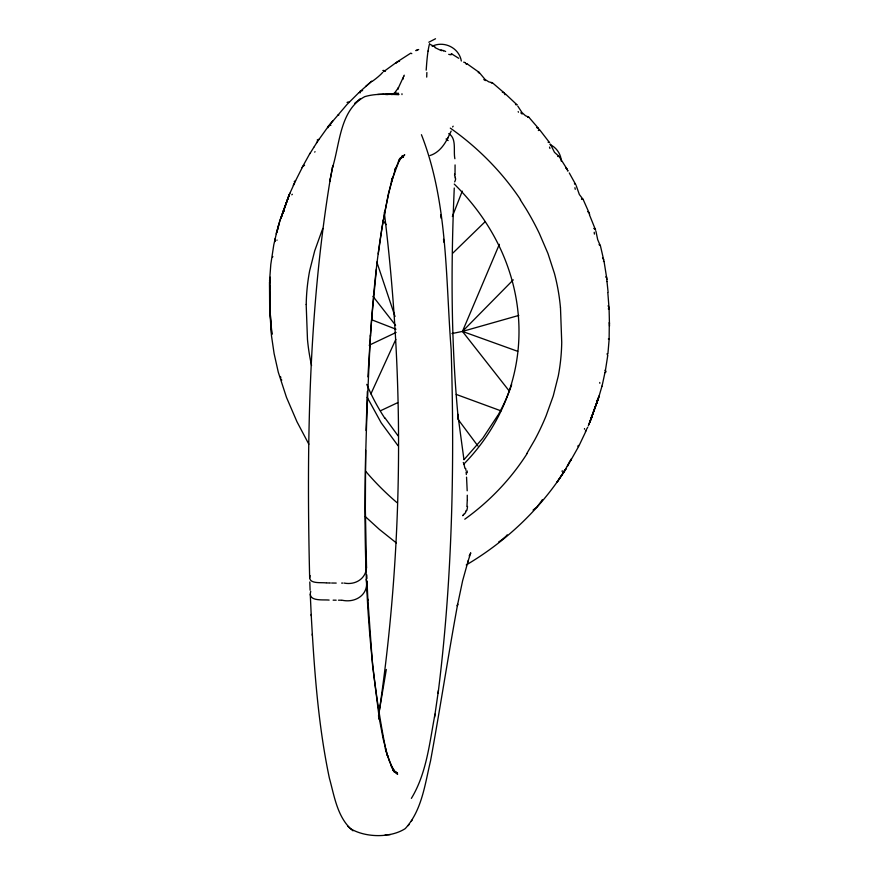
<?xml version="1.0" encoding="UTF-8"?>
<svg xmlns="http://www.w3.org/2000/svg" width="879" height="879" viewBox="0 0 879 879"><rect width="100%" height="100%" fill="white"/><g stroke="black" fill="none" stroke-linecap="round" stroke-linejoin="round"><path stroke-width="1.32" d="M608.345 338.997L609.125 339.415L609.29 323.538M365.642 450.29L365.345 509.194L366.521 567.394C365.939 578.931 355.105 585.282 344.161 583.063M271.171 325.746L272.072 334.119M306.178 304.486L307.474 339.415A224.859 209.213 20.4 0 0 311.562 365.466M467.265 499.854L467.276 495.207M609.103 309.364L609.07 308.518M310.737 591.369C307.529 601.906 323.065 599.412 329.131 600.082M467.254 500.47L466.936 506.458M366.06 430.512L367.367 391.419M310.078 575.547C307.408 584.403 320.934 582.195 325.911 582.898M366.521 567.394L365.884 565.065M455.036 174.394L455.069 164.933M609.147 339.261L607.905 353.907M454.267 188.018C450.905 264.711 450.861 341.722 458.223 418.195L457.805 414.251L463.958 459.695M367.927 376.893C371.872 310.188 375.838 242.835 392.463 177.877L391.408 181.437L398.714 161.78L402.483 155.715L400.78 158.374L404.758 154.792L402.307 156.693M454.97 175.822L454.893 176.987M370.477 335.086C363.587 473.429 358.357 615.739 386.331 752.149L385.354 748.545L389.177 760.621L393.166 769.543L391.551 766.884L395.561 772.421L393.166 770.476L397.231 772.872L393.627 771.454M426.183 70.166L426.689 63.343A54.048 7.153 -89.4 0 1 427.798 52.762L428.084 50.982M370.389 336.327L371.806 317.198M604.961 372.564L602.445 384.299M269.534 281.214L270.809 264.348L273.776 244.856L276.61 232.485M371.696 318.605L376.432 269.007M596.819 402.318L596.665 403.197L599.038 396.022L590.303 420.953M438.017 693.366L438.445 690.444C452.476 577.503 454.674 463.343 451.158 349.688C445.554 278.05 448.059 202.544 421.437 134.696M607.543 356.83L607.587 355.907M378.256 253.888L382.156 226.606L388.496 193.325L395.726 167.702L395.132 169.504L399.275 160.187L398.374 161.461L400.824 158.121M411.372 798.385C426.733 773.135 429.534 742.601 435.006 714.144M434.545 717.374L438.445 690.444M605.082 372.641L607.51 356.984M386.31 669.479L378.552 715.407M591.106 418.041L590.666 419.854M378.519 716.198C403.461 549.76 404.823 379.278 384.277 212.322M578.228 445.796L577.975 446.62M270.282 277.204L269.633 284.928L270.271 288.894M330.273 179.074C308.617 310.694 306.441 444.785 309.661 577.866M332.405 167.922C339.953 144.079 339.777 109.908 364.741 96.657C375.827 93.35 387.562 94.273 398.978 94.514L388.99 94.317L392.528 94.328L389.562 94.251M275.127 238.605L275.149 241.527M402.857 79.363L403.252 77.737M602.401 384.497L601.752 386.562M570.196 460.508L565.197 469.935M276.226 233.935L279.918 220.585L289.235 194.655L294.74 182.667M276.489 232.781L279.918 220.585L289.817 193.281M276.687 232.188L278.401 227.54M601.95 386.233L598.511 398.022L588.348 425.821M468.188 560.791L462.618 580.766L457.3 606.027L457.684 604.082C448.07 656.294 440.104 708.804 430.512 761.016C424.953 784.101 421.953 810.383 405.263 828.6C390.573 838.159 365.51 837.709 350.622 828.732M283.39 211.037L283.84 210.125M272.578 257.118L272.831 256.514M466.167 510.413L465.65 511.743M467.617 562.571L470.683 553.012M589.743 422.403L598.511 398.022L588.996 424.293M470.694 553.056L469.177 555.891M590.205 421.228L589.875 422.096M483.824 79.56L485.428 80.582M520.775 112.842L522.159 114.05M403.637 76.572L404.252 75.187M452.366 216.509L462.277 191.128M289.235 194.655L289.015 195.995M499.36 244.296L462.453 331.416L451.982 333.559M587.721 427.271L585.392 431.347M403.725 76.341L397.747 89.24L398.484 87.691L393.517 94.405L395.946 92.383L391.616 94.569L398.572 93.361L387.221 94.405M542.321 499.657L541.958 500.415M370.905 393.902L395.825 339.382M586.403 430.194L578.854 446.071L567.384 466.419M430.029 155.517C438.445 152.902 444.214 145.398 447.916 137.739M293.278 185.315L302.651 166.724M447.169 139.289L451.169 131.103M313.88 147.254L309.891 153.627M302.09 167.592L309.99 153.276M541.849 500.601L536.871 507.095L533.07 510.073M497.613 415.701L482.769 438.258L464.145 459.53M314.045 146.98L317.55 141.431M526.884 453.432L534.707 439.95A294.289 273.819 20.4 0 0 546.068 415.899L553.243 395.946L558.264 376.069A224.859 209.213 20.4 0 0 561.725 342.305L560.472 307.375M566.318 468.243L557.033 482.175L565.351 469.716M565.955 468.793C541.145 508.293 506.359 541.277 466.244 564.955M565.054 470.155L562.615 472.704M453.179 126.191L452.597 126.961M316.473 142.947L328.23 126.51M408.252 825.634L409.164 824.326M411.185 821.425L412.086 820.14M332.8 120.83L327.735 127.092L347.051 104.425L358.995 92.526M507.238 534.806L506.7 535.454M450.938 54.399L451.366 53.696L458.728 58.289M464.486 513.589L463.453 514.578M466.299 64.376L466.881 63.673L479.165 72.386L485.186 79.571L488.878 81.89L492.339 82.703L504.074 92.789M506.502 535.663L505.93 536.289M464.606 463.288C486.801 440.357 503.623 412.086 512.182 381.288A211.872 197.138 20.4 0 0 507.93 267.238C496.954 235.77 477.956 207.389 454.245 184.074M513.259 279.852L462.453 331.416L509.062 390.781M505.568 536.651L500.59 540.772M452.707 253.218L485.197 221.651M359.566 91.987L371.575 81.329M303.156 166.164L304.584 165.274M382.574 72.507C380.025 75.616 374.014 80.176 372.224 81.329M478.242 72.496L478.879 72.21M365.598 86.516L371.652 81.329M354.698 103.337L357.116 101.327M357.687 100.81L360.126 98.789M328.779 125.994L330.043 125.301M396.912 62.09L396.055 62.739M383.53 71.726L395.715 62.892M504.953 94.69L505.722 94.196L516.929 104.766M397.088 61.959L410.779 53.136L411.811 53.674M360.533 91.152L362.62 90.537M500.25 540.992L498.832 541.728M397.451 61.717L399.549 61.321M463.662 62.167L464.958 62.486M538.333 130.531L539.783 129.96L549.551 142.607L548.1 142.244M491.361 83.065L492.317 82.703M418.69 49.499L416.503 50.575M515.501 104.656L516.577 104.502A8.801 2.461 -83.1 0 1 516.698 104.656L516.841 104.689M369.158 345.227L396.11 332.449M380.497 410.768L397.638 402.692M502.327 92.328L503.942 92.592M400.934 157.989L403.582 156.825L399.956 158.22M527.664 117.346L528.686 117.127L525.455 115.698L522.027 112.589L517.775 106.084M518.808 315.429L462.453 331.416L517.687 351.314M330.196 125.257L330.933 125.17M536.651 127.576L538.442 128.378M283.741 211.378L284.313 211.268M557.704 156.462L559.154 156.528L567.065 169.153M385.562 94.525L390.54 94.02M395.803 62.87L396.506 62.98M466.628 63.717L466.694 63.706A4.791 0.582 23 0 1 466.661 63.804M567.427 170.856L568.098 170.9M327.658 127.576L328.317 127.565M359.159 92.526L360.434 92.734M393.649 93.712L395.715 93.581M385.156 834.907L387.221 834.764M388.276 834.687L390.342 834.556M387.551 94.372L389.617 94.24L386.639 94.46L391.979 94.317M383.112 94.284L377.684 94.46M383.024 94.317L386.024 94.24M337.997 114.951L338.865 114.984M342.821 583.074L341.645 583.085M341.975 600.203C356.347 603.401 369.411 593.743 366.169 579.228M341.338 600.203L338.481 600.203M336.207 583.074L331.614 583.019M336.174 600.192L333.13 600.159M330.372 582.997L329.592 582.986M328.856 582.975L326.516 582.92M581.469 199.017L582.799 199.225M574.426 183.722L575.196 183.964M385.452 71.177L384.892 71.144A8.636 3.934 -88 0 0 384.42 71.1M593.732 228.43L594.907 228.914A8.878 3.802 -60.6 0 1 595.05 229.331M565.647 168.01L566.933 168.911M589.369 214.619L595.61 230.089M559.132 156.495L554.495 152.331L550.353 144.079M599.028 244.67L599.83 244.999A8.614 0.582 17.5 0 1 599.566 244.955M587.666 211.531L589.128 212.971M456.245 394.429L501.14 410.911M371.718 319.791L395.957 329.218M603.444 261.228L603.994 261.535M393.968 771.619L397.572 773.124L395.165 772.114M466.09 63.64L465.2 62.816M443.499 50.883L441.06 49.751M505.183 94.13L504.326 93.174M434.94 46.785L429.71 44.137M448.751 133.608C456.926 138.508 453.201 150.836 454.882 158.725M583.052 199.357L579.349 194.49L576.283 185.865M608.279 308.87L608.938 309.342M600.038 245.12L597.698 239.648L595.907 231.155M602.544 258.041L603.664 259.602M446.049 139.003L448.147 140.563M396.308 542.903L379.343 529.378L365.29 516.577M607.828 292.685L609.092 308.804M311.188 614.443C314.242 669.205 318.055 724.23 329.35 778.014C334.141 795.198 336.91 815.086 350.051 828.216M347.688 826.15L353.006 830.82M608.081 305.793L608.927 307.408M539.234 129.729L538.563 128.609M528.762 117.127L538.3 128.158M382.75 220.409L386.244 224.617M398.044 445.741L381.211 422.854L367.224 397.352M398.055 435.819L385.002 417.954M372.993 296.355L395.605 325.34M457.563 418.69L477.912 445.972M395.056 771.982L391.067 765.334L391.77 766.895L387.079 754.281L387.617 756.105L383.189 738.997L379.124 717.714L379.453 719.67L372.586 665.48L367.829 599.115M567.724 170.625L567.153 169.35M520.313 199.819L526.136 209.026A294.289 273.819 20.4 0 1 539.299 233.364L547.958 253.493L554.462 273.501A224.859 209.213 20.4 0 1 560.428 307.375M607.048 353.754L607.521 355.116M569.262 172.921L575.921 184.931M308.848 444.214L296.948 421.711L286.488 397.396L278.302 372.267L274.105 353.578L271.49 335.811L269.677 308.958L269.501 282.115M583.129 199.401L589.007 212.685M589.655 214.52L589.205 213.179M281.741 380.244L281.346 379.278M596.588 400.395L596.83 401.538M376.816 262.041L395.023 316.451M606.543 277.006L607.004 281.533M280.84 377.783L280.5 376.553M608.103 292.147L607.015 281.807M600.434 245.845L604.005 261.272M604.093 261.612L606.928 279.522M465.65 468.386L465.914 470.276M443.521 239.297L443.873 242.186M440.632 214.948L441.016 218.146M466.101 471.957L466.342 474.572M466.551 477.132L467.188 490.79M271.666 334.317L269.853 307.375L269.644 285.796M271.204 328.021L269.853 307.375L269.677 280.456M312.276 634.045L312.353 635.517M367.015 581.085L367.905 600.423M310.265 594.281L311.254 615.75M366.785 574.844L366.928 578.536M310.1 590.205L309.804 581.986M609.103 309.122L609.499 326.087M401.978 94.591L401.967 93.756M455.663 178.646A12.427 8.197 62 0 1 454.652 181.876M455.344 177.272A26.755 15.954 71 0 1 455.223 178.305M454.63 174.02A37.292 14.35 81.3 0 1 454.575 175.426M463.079 515.413A10.548 9.054 -41.9 0 1 462.662 515.687M463.519 514.83A7.252 4.944 -38.3 0 1 463.024 515.193M465.848 511.831A7.054 6.768 -61.2 0 1 464.65 513.743M467.507 506.414A19.228 15.965 -62.3 0 1 466.815 510.523M467.123 470.902A32.952 11.735 77.7 0 1 467.298 472.737M463.969 464.343A16.108 8.471 74.2 0 1 464.837 468.265M463.255 462.486A7.636 5.142 73.1 0 1 464.112 464.343M511.677 384.639A213.465 198.61 20.4 0 1 497.723 415.756M384.738 418.096A213.476 198.621 20.4 0 1 366.774 384.354M397.044 502.689A267.743 249.109 20.4 0 1 365.642 471.243M306.222 304.486A224.859 209.213 20.4 0 1 309.661 270.71L314.704 250.845L321.868 230.891A294.289 273.819 20.4 0 1 322.901 228.43M450.29 128.103A267.743 249.109 20.4 0 1 520.566 199.676M527.114 453.564A267.765 249.131 20.4 0 1 464.782 519.203M426.711 77.099A42.994 4.571 -89.7 0 1 426.875 72.496M428.084 51.037A37.094 4.889 -89.3 0 1 429.512 43.983M435.523 38.753A70.496 2.681 -27.8 0 1 428.82 42.225M382.815 70.573A9.944 4.219 -76.3 0 1 384.573 70.749M360.104 91.328A5.274 1.088 -54.8 0 1 360.302 91.174M347.051 102.436A10.306 5.076 -85.5 0 1 349.128 102.162M328.296 126.279A5.076 1.286 -62.5 0 1 328.493 126.104M317.187 140.047A10.229 5.483 85 0 1 319.242 139.42M314.627 152.078A10.141 0.956 -31 0 1 315.1 151.759M302.662 166.527A5.263 1.659 -71.2 0 1 302.837 166.329M294.234 181.568A10.207 5.922 73.5 0 1 295.63 180.843M291.795 194.819A10.043 1.406 -37.6 0 1 292.377 194.259M283.829 209.96A5.043 1.802 -78.3 0 1 283.994 209.74M277.764 226.595A10.372 6.384 64.2 0 1 278.742 225.826M276.94 240.286A10.065 2.011 -47.3 0 1 277.061 240.077M609.136 307.76A5.67 1.34 -80.3 0 0 609.092 307.551A3.022 0.56 -84.2 0 1 609.18 307.606M570.954 459.146A10.141 6.186 -18.6 0 1 571.13 460.31M562.263 470.737A10.229 2.362 -87.9 0 1 562.022 471.386M578.393 445.389A5.549 2.241 -53.6 0 1 578.371 445.653M591.413 415.965A10.043 5.845 -27.6 0 1 592.083 417.679M584.513 428.545A10.207 1.846 83.2 0 1 584.469 429.194M596.962 401.879A5.703 2.066 -61.3 0 1 596.962 402.142M605.027 370.224A10.065 5.45 -38.8 0 1 606.049 371.916M599.731 382.475A10.372 1.384 76.4 0 1 599.852 383.288M607.686 355.38A5.527 1.615 -72.2 0 1 607.708 355.632M609.103 322.681A9.471 4.758 -46.9 0 1 609.554 323.307M605.928 276.665A9.482 4.098 -63.3 0 1 606.114 277.478M594.204 232.287A10.372 2.384 -88.3 0 1 594.402 234.1M582.392 199.159A8.603 0.549 7.6 0 1 582.129 199.159M574.91 187.699A10.207 1.945 84.7 0 1 575.24 189.315M575.185 183.986A8.658 3.329 -64.3 0 1 575.327 184.118M549.518 147.09A10.229 1.34 76.1 0 1 549.935 148.441M518.17 111.611A10.306 0.648 65.8 0 1 518.456 112.215M478.912 72.748A8.636 1.659 82.4 0 1 479.121 73.1M417.712 49.609A27.447 2.307 -29 0 1 415.701 50.608M441.467 50.707A62.464 12.877 28 0 1 435.006 47.598M445.653 51.498A27.447 5.757 28.3 0 1 443.291 50.433M451.674 53.905A8.12 1.901 28.8 0 1 448.708 54.344M550.023 144.486A19.876 18.492 20.4 0 1 561.285 161.176M432.16 46.246A19.876 18.492 20.4 0 1 461.321 61.014M332.8 165.933L329.9 180.986L332.8 165.933M283.401 210.993L280.906 218.508L288.927 195.588L283.401 210.993M403.362 155.99L399.253 159.407L403.362 155.99M397.55 774.19L392.693 769.905L397.55 774.19"/></g></svg>
